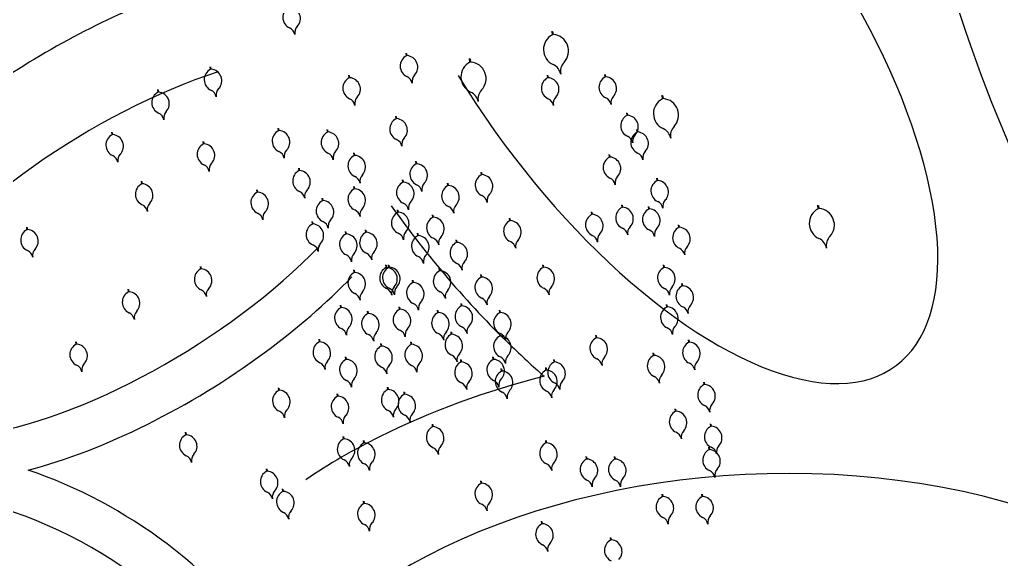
# Model space of a CAD drawing. Extents: x 3907.4 to 3911.57, y -3054.42 to -3053.7.
# Drawn here: x 3907.72036 to 3907.72949, y -3054.05019 to -3054.04517 of the extents above; entities that cross this region are included whole.
import ezdxf

# ---------------------------------------------------------------- set-up
doc = ezdxf.new("R2010")
doc.units = 0
doc.header["$LTSCALE"] = 2
doc.header["$MEASUREMENT"] = 0
doc.layers.add('AĞAÇ', color=9, linetype='CONTINUOUS')

msp = doc.modelspace()

# ---------------------------------------------------------------- linework, layer by layer
at = {"layer": 'AĞAÇ'}
for p, q in [((3907.725316768015, -3054.045308271136), (3907.725312447621, -3054.045274229288)), ((3907.725325030936, -3054.045306639341), (3907.725321320685, -3054.045277405018)), ((3907.723959634362, -3054.045503921352), (3907.723956610087, -3054.045480092059)), ((3907.723965418407, -3054.045502779095), (3907.723962821231, -3054.045482315069)), ((3907.724549868104, -3054.045563718391), (3907.72454554771, -3054.045529676544)), ((3907.724558131025, -3054.045562086596), (3907.724554420775, -3054.045532852273)), ((3907.722137827489, -3054.045629754976), (3907.722134803214, -3054.045605925683)), ((3907.722143611534, -3054.04562861272), (3907.722141014359, -3054.045608148694)), ((3907.723426354706, -3054.045708879749), (3907.72342333043, -3054.045685050457)), ((3907.723432138751, -3054.045707737493), (3907.723429541576, -3054.045687273467)), ((3907.725272323001, -3054.045708879749), (3907.725269298726, -3054.045685050457)), ((3907.725278107047, -3054.045707737493), (3907.725275509871, -3054.045687273467)), ((3907.7258078904, -3054.04570097602), (3907.725804866125, -3054.045677146727)), ((3907.725813674445, -3054.045699833764), (3907.72581107727, -3054.045679369738)), ((3907.72165041063, -3054.045842844748), (3907.721647386355, -3054.045819015455)), ((3907.721656194676, -3054.045841702492), (3907.7216535975, -3054.045821238466)), ((3907.726339301018, -3054.045904314793), (3907.726334980624, -3054.045870272946)), ((3907.72634756394, -3054.045902682999), (3907.726343853689, -3054.045873448676)), ((3907.723863080907, -3054.046089654982), (3907.723860056632, -3054.046065825688)), ((3907.723868864952, -3054.046088512725), (3907.723866267776, -3054.046068048699)), ((3907.726010150494, -3054.046058560597), (3907.726007126218, -3054.046034731304)), ((3907.726015934539, -3054.04605741834), (3907.726013337363, -3054.046036954314)), ((3907.722770010276, -3054.046200779878), (3907.722766986, -3054.046176950585)), ((3907.722775794321, -3054.046199637622), (3907.722773197145, -3054.046179173596)), ((3907.723225183519, -3054.046214032129), (3907.723222159243, -3054.046190202836)), ((3907.723230967564, -3054.046212889873), (3907.723228370388, -3054.046192425847)), ((3907.726103501374, -3054.046214032129), (3907.726100477098, -3054.046190202836)), ((3907.726109285419, -3054.046212889873), (3907.726106688244, -3054.046192425847)), ((3907.721223920768, -3054.046238582895), (3907.721220896493, -3054.046214753602)), ((3907.721229704814, -3054.046237440638), (3907.721227107638, -3054.046216976612)), ((3907.722072644402, -3054.046323754943), (3907.722069620126, -3054.04629992565)), ((3907.722078428447, -3054.046322612687), (3907.722075831271, -3054.046302148661)), ((3907.723474119053, -3054.046431692432), (3907.723471094777, -3054.046407863138)), ((3907.723479903098, -3054.046430550176), (3907.723477305922, -3054.04641008615)), ((3907.725846624322, -3054.046446729877), (3907.725843600047, -3054.046422900584)), ((3907.725852408368, -3054.046445587621), (3907.725849811192, -3054.046425123595)), ((3907.722960689431, -3054.046571616837), (3907.722957665156, -3054.046547787544)), ((3907.722966473476, -3054.046570474581), (3907.722963876301, -3054.046550010555)), ((3907.724049782668, -3054.046509428198), (3907.724046758392, -3054.046485598905)), ((3907.724055566713, -3054.046508285942), (3907.724052969537, -3054.046487821916)), ((3907.723925314901, -3054.046680446857), (3907.723922290626, -3054.046656617565)), ((3907.723931098946, -3054.046679304601), (3907.723928501771, -3054.046658840575)), ((3907.724657000236, -3054.046610696674), (3907.724653975961, -3054.04658686738)), ((3907.724662784281, -3054.046609554418), (3907.724660187106, -3054.046589090392)), ((3907.726290203135, -3054.04666489973), (3907.726287178859, -3054.046641070438)), ((3907.72629598718, -3054.046663757474), (3907.726293390005, -3054.046643293448)), ((3907.721498092917, -3054.046695203834), (3907.721495068642, -3054.046671374541)), ((3907.721503876962, -3054.046694061578), (3907.721501279787, -3054.046673597552)), ((3907.722571727356, -3054.046773729882), (3907.72256870308, -3054.046749900589)), ((3907.722577511401, -3054.046772587626), (3907.722574914225, -3054.0467521236)), ((3907.723474119053, -3054.046742635497), (3907.723471094777, -3054.046718806203)), ((3907.723479903098, -3054.04674149324), (3907.723477305922, -3054.046721029214)), ((3907.724345393642, -3054.046711541243), (3907.724342369366, -3054.046687711949)), ((3907.724351177687, -3054.046710398986), (3907.724348580512, -3054.04668993496)), ((3907.723178508078, -3054.046851465648), (3907.723175483803, -3054.046827636355)), ((3907.723184292124, -3054.046850323391), (3907.723181694948, -3054.046829859366)), ((3907.725963475054, -3054.046913654287), (3907.725960450778, -3054.046889824994)), ((3907.725969259099, -3054.046912512031), (3907.725966661923, -3054.046892048005)), ((3907.726212410808, -3054.046929201414), (3907.726209386533, -3054.046905372121)), ((3907.726218194854, -3054.046928059158), (3907.726215597678, -3054.046907595132)), ((3907.727787889914, -3054.046926104187), (3907.72778356952, -3054.04689206234)), ((3907.727796152835, -3054.046924472392), (3907.727792442585, -3054.04689523807)), ((3907.723878639461, -3054.046960295668), (3907.723875615185, -3054.046936466375)), ((3907.723884423506, -3054.046959153412), (3907.72388182633, -3054.046938689386)), ((3907.724205367321, -3054.04700693718), (3907.724202343045, -3054.046983107887)), ((3907.724211151366, -3054.047005794924), (3907.724208554191, -3054.046985330898)), ((3907.724921057257, -3054.047038031435), (3907.724918032981, -3054.047014202141)), ((3907.724926841302, -3054.047036889178), (3907.724924244127, -3054.047016425152)), ((3907.725682538326, -3054.046979621737), (3907.72567951405, -3054.046955792444)), ((3907.72568832237, -3054.046978479481), (3907.725685725195, -3054.046958015455)), ((3907.720431868262, -3054.047121383377), (3907.720428843987, -3054.047097554084)), ((3907.720437652307, -3054.047120241121), (3907.720435055132, -3054.047099777095)), ((3907.723085157198, -3054.04706912582), (3907.723082132923, -3054.047045296526)), ((3907.723090941243, -3054.047067983563), (3907.723088344068, -3054.047047519538)), ((3907.726492463229, -3054.047100220074), (3907.726489438953, -3054.047076390781)), ((3907.726498247273, -3054.047099077818), (3907.726495650098, -3054.047078613792)), ((3907.723396326726, -3054.047162408713), (3907.72339330245, -3054.04713857942)), ((3907.723402110771, -3054.047161266457), (3907.723399513596, -3054.047140802431)), ((3907.723583028266, -3054.047146861586), (3907.72358000399, -3054.047123032293)), ((3907.72358881231, -3054.04714571933), (3907.723586215135, -3054.047125255304)), ((3907.724065341, -3054.04717795584), (3907.724062316725, -3054.047154126547)), ((3907.724071125046, -3054.047176813584), (3907.72406852787, -3054.047156349558)), ((3907.724423185969, -3054.047240144479), (3907.724420161693, -3054.047216315186)), ((3907.724428970013, -3054.047239002223), (3907.724426372838, -3054.047218538197)), ((3907.722046436994, -3054.047486680128), (3907.722043412718, -3054.047462850835)), ((3907.722052221039, -3054.047485537872), (3907.722049623864, -3054.047465073846)), ((3907.723769730027, -3054.047473351909), (3907.723766705751, -3054.047449522616)), ((3907.723775514072, -3054.047472209652), (3907.723772916896, -3054.047451745626)), ((3907.723795548365, -3054.047471521866), (3907.723792524089, -3054.047447692573)), ((3907.72380133241, -3054.047470379609), (3907.723798735235, -3054.047449915583)), ((3907.724267601315, -3054.047504446163), (3907.72426457704, -3054.04748061687)), ((3907.725231301557, -3054.047471521866), (3907.725228277282, -3054.047447692573)), ((3907.725237085602, -3054.047470379609), (3907.725234488427, -3054.047449915583)), ((3907.726352436908, -3054.047473351909), (3907.726349412632, -3054.047449522616)), ((3907.726358220953, -3054.047472209652), (3907.726355623778, -3054.047451745626)), ((3907.723474119053, -3054.04751999329), (3907.723471094777, -3054.047496163997)), ((3907.723479903098, -3054.047518851034), (3907.723477305922, -3054.047498387008)), ((3907.72427338536, -3054.047503303907), (3907.724270788185, -3054.047482839881)), ((3907.724654522714, -3054.047562972232), (3907.724651498439, -3054.047539142939)), ((3907.724660306759, -3054.047561829976), (3907.724657709584, -3054.04754136595)), ((3907.724018665781, -3054.047613276314), (3907.724015641506, -3054.047589447021)), ((3907.724024449827, -3054.047612134058), (3907.724021852651, -3054.047591670032)), ((3907.726523580336, -3054.047644370568), (3907.726520556061, -3054.047620541275)), ((3907.726529364381, -3054.047643228312), (3907.726526767206, -3054.047622764286)), ((3907.721376238703, -3054.0476997699), (3907.721373214427, -3054.047675940607)), ((3907.721382022748, -3054.047698627644), (3907.721379425572, -3054.047678163618)), ((3907.723349651286, -3054.047846483613), (3907.72334662701, -3054.04782265432)), ((3907.723355435331, -3054.047845341357), (3907.723352838155, -3054.047824877331)), ((3907.723894197793, -3054.04786203074), (3907.723891173518, -3054.047838201447)), ((3907.723899981838, -3054.047860888484), (3907.723897384663, -3054.047840424458)), ((3907.724469861409, -3054.047830936486), (3907.724466837133, -3054.047807107193)), ((3907.724475645454, -3054.04782979423), (3907.724473048278, -3054.047809330204)), ((3907.7263799042, -3054.04784044693), (3907.726376879924, -3054.047816617636)), ((3907.726385688245, -3054.047839304673), (3907.726383091069, -3054.047818840647)), ((3907.723600982059, -3054.047901363979), (3907.723597957784, -3054.047877534686)), ((3907.723606766105, -3054.047900221723), (3907.723604168929, -3054.047879757697)), ((3907.724252042761, -3054.047893125125), (3907.724249018486, -3054.047869295832)), ((3907.724257826806, -3054.047891982869), (3907.724255229631, -3054.047871518843)), ((3907.724827706377, -3054.047893125125), (3907.724824682101, -3054.047869295832)), ((3907.724833490422, -3054.047891982869), (3907.724830893246, -3054.047871518843)), ((3907.724376510528, -3054.048095238169), (3907.724373486253, -3054.048071408876)), ((3907.724382294573, -3054.048094095913), (3907.724379697398, -3054.048073631887)), ((3907.724827706377, -3054.048110785297), (3907.724824682101, -3054.048086956004)), ((3907.724833490422, -3054.04810964304), (3907.724830893246, -3054.048089179014)), ((3907.725723559769, -3054.04812738866), (3907.725720535494, -3054.048103559367)), ((3907.725729343815, -3054.048126246404), (3907.725726746639, -3054.048105782378)), ((3907.720888821623, -3054.048186832235), (3907.720885797347, -3054.048163002942)), ((3907.720894605668, -3054.048185689979), (3907.720892008492, -3054.048165225953)), ((3907.723149464604, -3054.048164557517), (3907.723146440329, -3054.048140728224)), ((3907.72315524865, -3054.048163415261), (3907.723152651474, -3054.048142951235)), ((3907.723723054587, -3054.048204068321), (3907.723720030311, -3054.048180239028)), ((3907.723728838631, -3054.048202926065), (3907.723726241456, -3054.048182462039)), ((3907.724003107228, -3054.048188521063), (3907.724000082952, -3054.04816469177)), ((3907.724008891273, -3054.048187378807), (3907.724006294097, -3054.048166914781)), ((3907.726585011641, -3054.048168380392), (3907.726581987365, -3054.048144551099)), ((3907.726590795686, -3054.048167238136), (3907.72658819851, -3054.04814677411)), ((3907.726256839647, -3054.048291355457), (3907.726253815371, -3054.048267526164)), ((3907.726262623692, -3054.048290213201), (3907.726260026516, -3054.048269749175)), ((3907.723396326726, -3054.048328445469), (3907.72339330245, -3054.048304616175)), ((3907.723402110771, -3054.048327303212), (3907.723399513596, -3054.048306839186)), ((3907.724466390534, -3054.048352552845), (3907.724463366258, -3054.048328723552)), ((3907.724472174579, -3054.048351410589), (3907.724469577403, -3054.048330946563)), ((3907.724765472604, -3054.048328445469), (3907.724762448328, -3054.048304616175)), ((3907.724771256649, -3054.048327303212), (3907.724768659473, -3054.048306839186)), ((3907.725331799008, -3054.048352552845), (3907.725328774732, -3054.048328723552)), ((3907.725337583053, -3054.048351410589), (3907.725334985877, -3054.048330946563)), ((3907.72484326493, -3054.04843727562), (3907.724840240655, -3054.048413446326)), ((3907.724849048976, -3054.048436133363), (3907.7248464518, -3054.048415669337)), ((3907.725256545914, -3054.048427751055), (3907.725253521638, -3054.048403921761)), ((3907.725262329959, -3054.048426608798), (3907.725259732784, -3054.048406144772)), ((3907.726725840429, -3054.048561652898), (3907.726722816154, -3054.048537823605)), ((3907.726731624475, -3054.048560510641), (3907.726729027299, -3054.048540046615)), ((3907.722773200243, -3054.048615746382), (3907.722770175967, -3054.048591917089)), ((3907.722778984288, -3054.048614604126), (3907.722776387112, -3054.0485941401)), ((3907.723318534178, -3054.048670482918), (3907.723315509902, -3054.048646653625)), ((3907.723324318223, -3054.048669340662), (3907.723321721048, -3054.048648876636)), ((3907.723785288581, -3054.048608294279), (3907.723782264305, -3054.048584464986)), ((3907.723791072625, -3054.048607152023), (3907.72378847545, -3054.048586687997)), ((3907.723939620206, -3054.048653345552), (3907.72393659593, -3054.04862951626)), ((3907.723945404251, -3054.048652203296), (3907.723942807076, -3054.04863173927)), ((3907.726461346342, -3054.048810407324), (3907.726458322067, -3054.048786578031)), ((3907.726467130387, -3054.048809265068), (3907.726464533212, -3054.048788801042)), ((3907.724203005259, -3054.048954138129), (3907.724199980983, -3054.048930308836)), ((3907.724208789304, -3054.048952995873), (3907.724206192129, -3054.048932531847)), ((3907.726788074424, -3054.048950331729), (3907.726785050148, -3054.048926502436)), ((3907.726793858469, -3054.048949189473), (3907.726791261293, -3054.048928725447)), ((3907.721907791769, -3054.049029336339), (3907.721904767493, -3054.049005507046)), ((3907.721913575814, -3054.049028194083), (3907.721910978638, -3054.049007730057)), ((3907.723375223442, -3054.049066935379), (3907.723372199167, -3054.049043106085)), ((3907.723381007488, -3054.049065793122), (3907.723378410312, -3054.049045329096)), ((3907.723563355623, -3054.049104534418), (3907.723560331348, -3054.049080705125)), ((3907.723569139669, -3054.049103392162), (3907.723566542493, -3054.049082928136)), ((3907.725256545914, -3054.049104534418), (3907.725253521638, -3054.049080705125)), ((3907.725262329959, -3054.049103392162), (3907.725259732784, -3054.049082928136)), ((3907.72677251587, -3054.049167992031), (3907.726769491594, -3054.049144162739)), ((3907.726778299915, -3054.049166849775), (3907.726775702739, -3054.049146385749)), ((3907.725632810497, -3054.049254930837), (3907.725629786221, -3054.049231101544)), ((3907.725638594542, -3054.049253788581), (3907.725635997367, -3054.049233324555)), ((3907.725896195771, -3054.049254930837), (3907.725893171495, -3054.049231101544)), ((3907.725901979816, -3054.049253788581), (3907.725899382641, -3054.049233324555)), ((3907.722660320934, -3054.049367727956), (3907.722657296659, -3054.049343898662)), ((3907.722666104979, -3054.049366585699), (3907.722663507804, -3054.049346121673)), ((3907.724654522714, -3054.049480525205), (3907.724651498439, -3054.049456695911)), ((3907.724660306759, -3054.049479382948), (3907.724657709584, -3054.049458918922)), ((3907.722810826679, -3054.049555723414), (3907.722807802403, -3054.049531894121)), ((3907.722816610724, -3054.049554581158), (3907.722814013548, -3054.049534117132)), ((3907.726338882534, -3054.049603089177), (3907.726335858259, -3054.049579259884)), ((3907.726708076194, -3054.049603089177), (3907.726705051918, -3054.049579259884)), ((3907.723563355623, -3054.049668520663), (3907.723560331348, -3054.04964469137)), ((3907.723569139669, -3054.049667378407), (3907.723566542493, -3054.049646914381)), ((3907.72634466658, -3054.049601946921), (3907.726342069404, -3054.049581482895)), ((3907.726713860239, -3054.049601946921), (3907.726711263063, -3054.049581482895)), ((3907.725218919478, -3054.049856515991), (3907.725215895202, -3054.049832686698)), ((3907.725224703523, -3054.049855373735), (3907.725222106348, -3054.049834909709)), ((3907.725858569335, -3054.05000691241), (3907.725855545059, -3054.049983083117)), ((3907.72586435338, -3054.050005770154), (3907.725861756205, -3054.049985306128))]:
    msp.add_line(p, q, dxfattribs=at)
for centre, radius, start, end in [((3907.722918017808, -3054.045147389198), 0.0001078301389786131, 117.0661848723325, 245.5617558112027), ((3907.72286585719, -3054.045157690084), 0.0001078301389786131, 316.7807498823022, 85.276320846058), ((3907.722837555479, -3054.045324453165), 8.665851140014274e-05, 11.1712527772592, 65.56175581120272), ((3907.723007588575, -3054.045290874353), 8.665851140014274e-05, 136.7807498823022, 191.1712527772592), ((3907.725386860599, -3054.045445443628), 0.000154043055683673, 117.0661848723325, 245.5617558112027), ((3907.72531234543, -3054.04546015918), 0.000154043055683673, 316.7807498823022, 85.276320846058), ((3907.724008699171, -3054.045599942096), 0.0001078301389786131, 117.0661848723325, 245.5617558112027), ((3907.723956538553, -3054.045610242983), 0.0001078301389786131, 316.7807498823022, 85.276320846058), ((3907.724619960688, -3054.045700890883), 0.000154043055683673, 117.0661848723325, 245.5617558112027), ((3907.72454544552, -3054.045715606435), 0.000154043055683673, 316.7807498823022, 85.276320846058), ((3907.725514818838, -3054.045650422422), 0.0001237978734287271, 136.7807498823022, 191.1712527772592), ((3907.722186892298, -3054.045725775721), 0.0001078301389786131, 117.0661848723325, 245.5617558112027), ((3907.72213473168, -3054.045736076607), 0.0001078301389786131, 316.7807498823022, 85.276320846058), ((3907.725271914415, -3054.045698392154), 0.0001237978734287271, 11.1712527772592, 65.56175581120272), ((3907.723475419515, -3054.045804900494), 0.0001078301389786131, 117.0661848723325, 245.5617558112027), ((3907.723423258897, -3054.045815201381), 0.0001078301389786131, 316.7807498823022, 85.276320846058), ((3907.723928236842, -3054.045777006064), 8.665851140014274e-05, 11.1712527772592, 65.56175581120272), ((3907.724098269938, -3054.045743427252), 8.665851140014274e-05, 136.7807498823022, 191.1712527772592), ((3907.72532138781, -3054.045804900494), 0.0001078301389786131, 117.0661848723325, 245.5617558112027), ((3907.725269227192, -3054.045815201381), 0.0001078301389786131, 316.7807498823022, 85.276320846058), ((3907.725856955209, -3054.045796996764), 0.0001078301389786131, 117.0661848723325, 245.5617558112027), ((3907.725804794591, -3054.045807297651), 0.0001078301389786131, 316.7807498823022, 85.276320846058), ((3907.72210642997, -3054.045902839689), 8.665851140014274e-05, 11.1712527772592, 65.56175581120272), ((3907.722276463066, -3054.045869260876), 8.665851140014274e-05, 136.7807498823022, 191.1712527772592), ((3907.724747918927, -3054.045905869677), 0.0001237978734287271, 136.7807498823022, 191.1712527772592), ((3907.721699475439, -3054.045938865492), 0.0001078301389786131, 117.0661848723325, 245.5617558112027), ((3907.721647314821, -3054.045949166379), 0.0001078301389786131, 316.7807498823022, 85.276320846058), ((3907.723394957186, -3054.045981964462), 8.665851140014274e-05, 11.1712527772592, 65.56175581120272), ((3907.723564990282, -3054.045948385649), 8.665851140014274e-05, 136.7807498823022, 191.1712527772592), ((3907.724505014504, -3054.045953839409), 0.0001237978734287271, 11.1712527772592, 65.56175581120272), ((3907.725240925482, -3054.045981964462), 8.665851140014274e-05, 11.1712527772592, 65.56175581120272), ((3907.725410958577, -3054.045948385649), 8.665851140014274e-05, 136.7807498823022, 191.1712527772592), ((3907.72577649288, -3054.045974060732), 8.665851140014274e-05, 11.1712527772592, 65.56175581120272), ((3907.725946525977, -3054.04594048192), 8.665851140014274e-05, 136.7807498823022, 191.1712527772592), ((3907.726409393603, -3054.046041487285), 0.000154043055683673, 117.0661848723325, 245.5617558112027), ((3907.726334878434, -3054.046056202837), 0.000154043055683673, 316.7807498823022, 85.276320846058), ((3907.721619013111, -3054.04611592946), 8.665851140014274e-05, 11.1712527772592, 65.56175581120272), ((3907.721789046207, -3054.046082350648), 8.665851140014274e-05, 136.7807498823022, 191.1712527772592), ((3907.723912145716, -3054.046185675726), 0.0001078301389786131, 117.0661848723325, 245.5617558112027), ((3907.723859985098, -3054.046195976613), 0.0001078301389786131, 316.7807498823022, 85.276320846058), ((3907.726059215303, -3054.046154581341), 0.0001078301389786131, 117.0661848723325, 245.5617558112027), ((3907.726007054684, -3054.046164882228), 0.0001078301389786131, 316.7807498823022, 85.276320846058), ((3907.722819075085, -3054.046296800623), 0.0001078301389786131, 117.0661848723325, 245.5617558112027), ((3907.722766914467, -3054.046307101509), 0.0001078301389786131, 316.7807498823022, 85.276320846058), ((3907.726294447419, -3054.046294435811), 0.0001237978734287271, 11.1712527772592, 65.56175581120272), ((3907.726537351842, -3054.046246466079), 0.0001237978734287271, 136.7807498823022, 191.1712527772592), ((3907.721272985577, -3054.046334603639), 0.0001078301389786131, 117.0661848723325, 245.5617558112027), ((3907.721220824959, -3054.046344904526), 0.0001078301389786131, 316.7807498823022, 85.276320846058), ((3907.723274248328, -3054.046310052874), 0.0001078301389786131, 117.0661848723325, 245.5617558112027), ((3907.72322208771, -3054.04632035376), 0.0001078301389786131, 316.7807498823022, 85.276320846058), ((3907.723831683387, -3054.046362739694), 8.665851140014274e-05, 11.1712527772592, 65.56175581120272), ((3907.724001716483, -3054.046329160882), 8.665851140014274e-05, 136.7807498823022, 191.1712527772592), ((3907.725978752974, -3054.046331645309), 8.665851140014274e-05, 11.1712527772592, 65.56175581120272), ((3907.726152566183, -3054.046310052874), 0.0001078301389786131, 117.0661848723325, 245.5617558112027), ((3907.72614878607, -3054.046298066497), 8.665851140014274e-05, 136.7807498823022, 191.1712527772592), ((3907.726100405565, -3054.04632035376), 0.0001078301389786131, 316.7807498823022, 85.276320846058), ((3907.722121709211, -3054.046419775687), 0.0001078301389786131, 117.0661848723325, 245.5617558112027), ((3907.722069548593, -3054.046430076574), 0.0001078301389786131, 316.7807498823022, 85.276320846058), ((3907.722908645852, -3054.046440285778), 8.665851140014274e-05, 136.7807498823022, 191.1712527772592), ((3907.721192523249, -3054.046511667607), 8.665851140014274e-05, 11.1712527772592, 65.56175581120272), ((3907.721362556345, -3054.046478088795), 8.665851140014274e-05, 136.7807498823022, 191.1712527772592), ((3907.722738612756, -3054.046473864591), 8.665851140014274e-05, 11.1712527772592, 65.56175581120272), ((3907.723193785999, -3054.046487116842), 8.665851140014274e-05, 11.1712527772592, 65.56175581120272), ((3907.723363819095, -3054.046453538029), 8.665851140014274e-05, 136.7807498823022, 191.1712527772592), ((3907.723523183862, -3054.046527713176), 0.0001078301389786131, 117.0661848723325, 245.5617558112027), ((3907.723471023243, -3054.046538014063), 0.0001078301389786131, 316.7807498823022, 85.276320846058), ((3907.725895689131, -3054.046542750621), 0.0001078301389786131, 117.0661848723325, 245.5617558112027), ((3907.725843528513, -3054.046553051508), 0.0001078301389786131, 316.7807498823022, 85.276320846058), ((3907.726072103855, -3054.046487116842), 8.665851140014274e-05, 11.1712527772592, 65.56175581120272), ((3907.726242136951, -3054.046453538029), 8.665851140014274e-05, 136.7807498823022, 191.1712527772592), ((3907.722041246882, -3054.046596839655), 8.665851140014274e-05, 11.1712527772592, 65.56175581120272), ((3907.722211279978, -3054.046563260843), 8.665851140014274e-05, 136.7807498823022, 191.1712527772592), ((3907.724098847477, -3054.046605448943), 0.0001078301389786131, 117.0661848723325, 245.5617558112027), ((3907.724046686859, -3054.046615749829), 0.0001078301389786131, 316.7807498823022, 85.276320846058), ((3907.723009754241, -3054.046667637582), 0.0001078301389786131, 117.0661848723325, 245.5617558112027), ((3907.722957593622, -3054.046677938468), 0.0001078301389786131, 316.7807498823022, 85.276320846058), ((3907.723442721533, -3054.046704777144), 8.665851140014274e-05, 11.1712527772592, 65.56175581120272), ((3907.723612754629, -3054.046671198332), 8.665851140014274e-05, 136.7807498823022, 191.1712527772592), ((3907.724706065045, -3054.046706717418), 0.0001078301389786131, 117.0661848723325, 245.5617558112027), ((3907.724653904427, -3054.046717018305), 0.0001078301389786131, 316.7807498823022, 85.276320846058), ((3907.725815226803, -3054.046719814589), 8.665851140014274e-05, 11.1712527772592, 65.56175581120272), ((3907.725985259899, -3054.046686235777), 8.665851140014274e-05, 136.7807498823022, 191.1712527772592), ((3907.721547157726, -3054.046791224579), 0.0001078301389786131, 117.0661848723325, 245.5617558112027), ((3907.721494997108, -3054.046801525465), 0.0001078301389786131, 316.7807498823022, 85.276320846058), ((3907.723099325008, -3054.046811122737), 8.665851140014274e-05, 136.7807498823022, 191.1712527772592), ((3907.723523183862, -3054.046838656241), 0.0001078301389786131, 117.0661848723325, 245.5617558112027), ((3907.723471023243, -3054.046848957128), 0.0001078301389786131, 316.7807498823022, 85.276320846058), ((3907.72397437971, -3054.046776467602), 0.0001078301389786131, 117.0661848723325, 245.5617558112027), ((3907.723922219092, -3054.046786768488), 0.0001078301389786131, 316.7807498823022, 85.276320846058), ((3907.724018385148, -3054.04678251291), 8.665851140014274e-05, 11.1712527772592, 65.56175581120272), ((3907.724188418244, -3054.046748934098), 8.665851140014274e-05, 136.7807498823022, 191.1712527772592), ((3907.724394458451, -3054.046807561987), 0.0001078301389786131, 117.0661848723325, 245.5617558112027), ((3907.724342297833, -3054.046817862873), 0.0001078301389786131, 316.7807498823022, 85.276320846058), ((3907.726339267944, -3054.046760920475), 0.0001078301389786131, 117.0661848723325, 245.5617558112027), ((3907.726287107326, -3054.046771221361), 0.0001078301389786131, 316.7807498823022, 85.276320846058), ((3907.722620792165, -3054.046869750626), 0.0001078301389786131, 117.0661848723325, 245.5617558112027), ((3907.722568631546, -3054.046880051513), 0.0001078301389786131, 316.7807498823022, 85.276320846058), ((3907.722929291911, -3054.04684470155), 8.665851140014274e-05, 11.1712527772592, 65.56175581120272), ((3907.724625602717, -3054.046883781386), 8.665851140014274e-05, 11.1712527772592, 65.56175581120272), ((3907.724795635812, -3054.046850202574), 8.665851140014274e-05, 136.7807498823022, 191.1712527772592), ((3907.721466695398, -3054.046968288546), 8.665851140014274e-05, 11.1712527772592, 65.56175581120272), ((3907.721636728494, -3054.046934709734), 8.665851140014274e-05, 136.7807498823022, 191.1712527772592), ((3907.723227572888, -3054.046947486393), 0.0001078301389786131, 117.0661848723325, 245.5617558112027), ((3907.723175412269, -3054.046957787279), 0.0001078301389786131, 316.7807498823022, 85.276320846058), ((3907.723612754629, -3054.046982141397), 8.665851140014274e-05, 136.7807498823022, 191.1712527772592), ((3907.723893917381, -3054.04695353157), 8.665851140014274e-05, 11.1712527772592, 65.56175581120272), ((3907.724063950478, -3054.046919952757), 8.665851140014274e-05, 136.7807498823022, 191.1712527772592), ((3907.724313996122, -3054.046984625955), 8.665851140014274e-05, 11.1712527772592, 65.56175581120272), ((3907.724484029218, -3054.046951047143), 8.665851140014274e-05, 136.7807498823022, 191.1712527772592), ((3907.726012539862, -3054.047009675031), 0.0001078301389786131, 117.0661848723325, 245.5617558112027), ((3907.725960379244, -3054.047019975918), 0.0001078301389786131, 316.7807498823022, 85.276320846058), ((3907.726261475617, -3054.047025222159), 0.0001078301389786131, 117.0661848723325, 245.5617558112027), ((3907.726209314999, -3054.047035523045), 0.0001078301389786131, 316.7807498823022, 85.276320846058), ((3907.726258805616, -3054.046937984443), 8.665851140014274e-05, 11.1712527772592, 65.56175581120272), ((3907.726428838711, -3054.04690440563), 8.665851140014274e-05, 136.7807498823022, 191.1712527772592), ((3907.727857982498, -3054.047063276679), 0.000154043055683673, 117.0661848723325, 245.5617558112027), ((3907.72778346733, -3054.047077992231), 0.000154043055683673, 316.7807498823022, 85.276320846058), ((3907.722540329836, -3054.047046814594), 8.665851140014274e-05, 11.1712527772592, 65.56175581120272), ((3907.722710362932, -3054.047013235782), 8.665851140014274e-05, 136.7807498823022, 191.1712527772592), ((3907.723442721533, -3054.047015720209), 8.665851140014274e-05, 11.1712527772592, 65.56175581120272), ((3907.72392770427, -3054.047056316413), 0.0001078301389786131, 117.0661848723325, 245.5617558112027), ((3907.723875543652, -3054.0470666173), 0.0001078301389786131, 316.7807498823022, 85.276320846058), ((3907.72425443213, -3054.047102957925), 0.0001078301389786131, 117.0661848723325, 245.5617558112027), ((3907.724202271512, -3054.047113258811), 0.0001078301389786131, 316.7807498823022, 85.276320846058), ((3907.725731603135, -3054.047075642482), 0.0001078301389786131, 117.0661848723325, 245.5617558112027), ((3907.725679442517, -3054.047085943369), 0.0001078301389786131, 316.7807498823022, 85.276320846058), ((3907.723134222008, -3054.047165146564), 0.0001078301389786131, 117.0661848723325, 245.5617558112027), ((3907.723082061389, -3054.047175447451), 0.0001078301389786131, 316.7807498823022, 85.276320846058), ((3907.723147110559, -3054.04712455036), 8.665851140014274e-05, 11.1712527772592, 65.56175581120272), ((3907.723317143655, -3054.047090971548), 8.665851140014274e-05, 136.7807498823022, 191.1712527772592), ((3907.724970122066, -3054.047134052179), 0.0001078301389786131, 117.0661848723325, 245.5617558112027), ((3907.724917961448, -3054.047144353066), 0.0001078301389786131, 316.7807498823022, 85.276320846058), ((3907.725932077534, -3054.047186739), 8.665851140014274e-05, 11.1712527772592, 65.56175581120272), ((3907.72610211063, -3054.047153160187), 8.665851140014274e-05, 136.7807498823022, 191.1712527772592), ((3907.726351046385, -3054.047168707314), 8.665851140014274e-05, 136.7807498823022, 191.1712527772592), ((3907.726541528038, -3054.047196240818), 0.0001078301389786131, 117.0661848723325, 245.5617558112027), ((3907.72648936742, -3054.047206541705), 0.0001078301389786131, 316.7807498823022, 85.276320846058), ((3907.720480933071, -3054.047217404122), 0.0001078301389786131, 117.0661848723325, 245.5617558112027), ((3907.720428772453, -3054.047227705008), 0.0001078301389786131, 316.7807498823022, 85.276320846058), ((3907.723445391535, -3054.047258429458), 0.0001078301389786131, 117.0661848723325, 245.5617558112027), ((3907.723393230917, -3054.047268730344), 0.0001078301389786131, 316.7807498823022, 85.276320846058), ((3907.723632093075, -3054.04724288233), 0.0001078301389786131, 117.0661848723325, 245.5617558112027), ((3907.723579932457, -3054.047253183217), 0.0001078301389786131, 316.7807498823022, 85.276320846058), ((3907.723847241941, -3054.047233380381), 8.665851140014274e-05, 11.1712527772592, 65.56175581120272), ((3907.724017275037, -3054.047199801568), 8.665851140014274e-05, 136.7807498823022, 191.1712527772592), ((3907.72411440581, -3054.047273976585), 0.0001078301389786131, 117.0661848723325, 245.5617558112027), ((3907.724062245191, -3054.047284277471), 0.0001078301389786131, 316.7807498823022, 85.276320846058), ((3907.724173969802, -3054.047280021893), 8.665851140014274e-05, 11.1712527772592, 65.56175581120272), ((3907.724344002897, -3054.04724644308), 8.665851140014274e-05, 136.7807498823022, 191.1712527772592), ((3907.725651140806, -3054.04725270645), 8.665851140014274e-05, 11.1712527772592, 65.56175581120272), ((3907.725821173902, -3054.047219127637), 8.665851140014274e-05, 136.7807498823022, 191.1712527772592), ((3907.726181013289, -3054.047202286127), 8.665851140014274e-05, 11.1712527772592, 65.56175581120272), ((3907.727743036314, -3054.047316225205), 0.0001237978734287271, 11.1712527772592, 65.56175581120272), ((3907.727985940737, -3054.047268255473), 0.0001237978734287271, 136.7807498823022, 191.1712527772592), ((3907.723053759678, -3054.047342210532), 8.665851140014274e-05, 11.1712527772592, 65.56175581120272), ((3907.723223792775, -3054.04730863172), 8.665851140014274e-05, 136.7807498823022, 191.1712527772592), ((3907.724472250778, -3054.047336165224), 0.0001078301389786131, 117.0661848723325, 245.5617558112027), ((3907.72442009016, -3054.04734646611), 0.0001078301389786131, 316.7807498823022, 85.276320846058), ((3907.724889659738, -3054.047311116147), 8.665851140014274e-05, 11.1712527772592, 65.56175581120272), ((3907.725059692833, -3054.047277537335), 8.665851140014274e-05, 136.7807498823022, 191.1712527772592), ((3907.726461065709, -3054.047373304787), 8.665851140014274e-05, 11.1712527772592, 65.56175581120272), ((3907.726631098805, -3054.047339725974), 8.665851140014274e-05, 136.7807498823022, 191.1712527772592), ((3907.720400470742, -3054.04739446809), 8.665851140014274e-05, 11.1712527772592, 65.56175581120272), ((3907.720570503839, -3054.047360889277), 8.665851140014274e-05, 136.7807498823022, 191.1712527772592), ((3907.723364929206, -3054.047435493425), 8.665851140014274e-05, 11.1712527772592, 65.56175581120272), ((3907.723534962302, -3054.047401914613), 8.665851140014274e-05, 136.7807498823022, 191.1712527772592), ((3907.723551630746, -3054.047419946298), 8.665851140014274e-05, 11.1712527772592, 65.56175581120272), ((3907.723721663842, -3054.047386367486), 8.665851140014274e-05, 136.7807498823022, 191.1712527772592), ((3907.724033943481, -3054.047451040552), 8.665851140014274e-05, 11.1712527772592, 65.56175581120272), ((3907.724203976577, -3054.04741746174), 8.665851140014274e-05, 136.7807498823022, 191.1712527772592), ((3907.723818794836, -3054.047569372653), 0.0001078301389786131, 117.0661848723325, 245.5617558112027), ((3907.723844613174, -3054.047567542611), 0.0001078301389786131, 117.0661848723325, 245.5617558112027), ((3907.723766634218, -3054.04757967354), 0.0001078301389786131, 316.7807498823022, 85.276320846058), ((3907.723792452556, -3054.047577843497), 0.0001078301389786131, 316.7807498823022, 85.276320846058), ((3907.724391788449, -3054.047513229192), 8.665851140014274e-05, 11.1712527772592, 65.56175581120272), ((3907.724561821545, -3054.047479650379), 8.665851140014274e-05, 136.7807498823022, 191.1712527772592), ((3907.725280366366, -3054.047567542611), 0.0001078301389786131, 117.0661848723325, 245.5617558112027), ((3907.725228205748, -3054.047577843497), 0.0001078301389786131, 316.7807498823022, 85.276320846058), ((3907.726401501717, -3054.047569372653), 0.0001078301389786131, 117.0661848723325, 245.5617558112027), ((3907.726349341099, -3054.04757967354), 0.0001078301389786131, 316.7807498823022, 85.276320846058), ((3907.722095501803, -3054.047582700873), 0.0001078301389786131, 117.0661848723325, 245.5617558112027), ((3907.722043341185, -3054.04759300176), 0.0001078301389786131, 316.7807498823022, 85.276320846058), ((3907.723523183862, -3054.047616014035), 0.0001078301389786131, 117.0661848723325, 245.5617558112027), ((3907.723471023243, -3054.047626314921), 0.0001078301389786131, 316.7807498823022, 85.276320846058), ((3907.724316666124, -3054.047600466908), 0.0001078301389786131, 117.0661848723325, 245.5617558112027), ((3907.724264505506, -3054.047610767794), 0.0001078301389786131, 316.7807498823022, 85.276320846058), ((3907.724703587523, -3054.047658992976), 0.0001078301389786131, 117.0661848723325, 245.5617558112027), ((3907.724651426905, -3054.047669293863), 0.0001078301389786131, 316.7807498823022, 85.276320846058), ((3907.723908365603, -3054.047712857809), 8.665851140014274e-05, 136.7807498823022, 191.1712527772592), ((3907.723934183941, -3054.047711027766), 8.665851140014274e-05, 136.7807498823022, 191.1712527772592), ((3907.72406773059, -3054.047709297059), 0.0001078301389786131, 117.0661848723325, 245.5617558112027), ((3907.724015569972, -3054.047719597945), 0.0001078301389786131, 316.7807498823022, 85.276320846058), ((3907.725369937134, -3054.047711027766), 8.665851140014274e-05, 136.7807498823022, 191.1712527772592), ((3907.726491072484, -3054.047712857809), 8.665851140014274e-05, 136.7807498823022, 191.1712527772592), ((3907.726572645145, -3054.047740391313), 0.0001078301389786131, 117.0661848723325, 245.5617558112027), ((3907.726520484527, -3054.047750692199), 0.0001078301389786131, 316.7807498823022, 85.276320846058), ((3907.721425303512, -3054.047795790645), 0.0001078301389786131, 117.0661848723325, 245.5617558112027), ((3907.721373142894, -3054.047806091531), 0.0001078301389786131, 316.7807498823022, 85.276320846058), ((3907.722015039475, -3054.047759764841), 8.665851140014274e-05, 11.1712527772592, 65.56175581120272), ((3907.72218507257, -3054.047726186028), 8.665851140014274e-05, 136.7807498823022, 191.1712527772592), ((3907.723442721533, -3054.047793078003), 8.665851140014274e-05, 11.1712527772592, 65.56175581120272), ((3907.723612754629, -3054.04775949919), 8.665851140014274e-05, 136.7807498823022, 191.1712527772592), ((3907.723738332507, -3054.047746436621), 8.665851140014274e-05, 11.1712527772592, 65.56175581120272), ((3907.723764150845, -3054.047744606578), 8.665851140014274e-05, 11.1712527772592, 65.56175581120272), ((3907.724236203795, -3054.047777530875), 8.665851140014274e-05, 11.1712527772592, 65.56175581120272), ((3907.724406236891, -3054.047743952063), 8.665851140014274e-05, 136.7807498823022, 191.1712527772592), ((3907.724793158291, -3054.047802478132), 8.665851140014274e-05, 136.7807498823022, 191.1712527772592), ((3907.725199904038, -3054.047744606578), 8.665851140014274e-05, 11.1712527772592, 65.56175581120272), ((3907.726321039388, -3054.047746436621), 8.665851140014274e-05, 11.1712527772592, 65.56175581120272), ((3907.723398716095, -3054.047942504357), 0.0001078301389786131, 117.0661848723325, 245.5617558112027), ((3907.723346555477, -3054.047952805244), 0.0001078301389786131, 316.7807498823022, 85.276320846058), ((3907.723987268262, -3054.047886361026), 8.665851140014274e-05, 11.1712527772592, 65.56175581120272), ((3907.724157301358, -3054.047852782214), 8.665851140014274e-05, 136.7807498823022, 191.1712527772592), ((3907.724518926218, -3054.04792695723), 0.0001078301389786131, 117.0661848723325, 245.5617558112027), ((3907.7244667656, -3054.047937258117), 0.0001078301389786131, 316.7807498823022, 85.276320846058), ((3907.724623125195, -3054.047836056945), 8.665851140014274e-05, 11.1712527772592, 65.56175581120272), ((3907.726428969009, -3054.047936467674), 0.0001078301389786131, 117.0661848723325, 245.5617558112027), ((3907.72637680839, -3054.04794676856), 0.0001078301389786131, 316.7807498823022, 85.276320846058), ((3907.726492182816, -3054.047917455281), 8.665851140014274e-05, 11.1712527772592, 65.56175581120272), ((3907.726662215913, -3054.047883876468), 8.665851140014274e-05, 136.7807498823022, 191.1712527772592), ((3907.721344841183, -3054.047972854612), 8.665851140014274e-05, 11.1712527772592, 65.56175581120272), ((3907.721514874279, -3054.0479392758), 8.665851140014274e-05, 136.7807498823022, 191.1712527772592), ((3907.723650046868, -3054.047997384724), 0.0001078301389786131, 117.0661848723325, 245.5617558112027), ((3907.72359788625, -3054.04800768561), 0.0001078301389786131, 316.7807498823022, 85.276320846058), ((3907.723943262602, -3054.047958051485), 0.0001078301389786131, 117.0661848723325, 245.5617558112027), ((3907.723891101984, -3054.047968352371), 0.0001078301389786131, 316.7807498823022, 85.276320846058), ((3907.724301107571, -3054.047989145869), 0.0001078301389786131, 117.0661848723325, 245.5617558112027), ((3907.724248946952, -3054.047999446756), 0.0001078301389786131, 316.7807498823022, 85.276320846058), ((3907.724876771186, -3054.047989145869), 0.0001078301389786131, 117.0661848723325, 245.5617558112027), ((3907.724824610568, -3054.047999446756), 0.0001078301389786131, 316.7807498823022, 85.276320846058), ((3907.723488286862, -3054.048085989513), 8.665851140014274e-05, 136.7807498823022, 191.1712527772592), ((3907.724438463889, -3054.048104021198), 8.665851140014274e-05, 11.1712527772592, 65.56175581120272), ((3907.724608496985, -3054.048070442386), 8.665851140014274e-05, 136.7807498823022, 191.1712527772592), ((3907.726518539776, -3054.04807995283), 8.665851140014274e-05, 136.7807498823022, 191.1712527772592), ((3907.723318253766, -3054.048119568326), 8.665851140014274e-05, 11.1712527772592, 65.56175581120272), ((3907.72356958454, -3054.048174448691), 8.665851140014274e-05, 11.1712527772592, 65.56175581120272), ((3907.723739617636, -3054.048140869879), 8.665851140014274e-05, 136.7807498823022, 191.1712527772592), ((3907.723862800274, -3054.048135115453), 8.665851140014274e-05, 11.1712527772592, 65.56175581120272), ((3907.72403283337, -3054.04810153664), 8.665851140014274e-05, 136.7807498823022, 191.1712527772592), ((3907.724220645242, -3054.048166209838), 8.665851140014274e-05, 11.1712527772592, 65.56175581120272), ((3907.724390678338, -3054.048132631025), 8.665851140014274e-05, 136.7807498823022, 191.1712527772592), ((3907.724425575338, -3054.048191258914), 0.0001078301389786131, 117.0661848723325, 245.5617558112027), ((3907.724373414719, -3054.0482015598), 0.0001078301389786131, 316.7807498823022, 85.276320846058), ((3907.724876771186, -3054.048206806041), 0.0001078301389786131, 117.0661848723325, 245.5617558112027), ((3907.724796308857, -3054.048166209838), 8.665851140014274e-05, 11.1712527772592, 65.56175581120272), ((3907.724824610568, -3054.048217106927), 0.0001078301389786131, 316.7807498823022, 85.276320846058), ((3907.724966341953, -3054.048132631025), 8.665851140014274e-05, 136.7807498823022, 191.1712527772592), ((3907.72634850668, -3054.048113531642), 8.665851140014274e-05, 11.1712527772592, 65.56175581120272), ((3907.720937886432, -3054.04828285298), 0.0001078301389786131, 117.0661848723325, 245.5617558112027), ((3907.720885725813, -3054.048293153866), 0.0001078301389786131, 316.7807498823022, 85.276320846058), ((3907.723198529413, -3054.048260578261), 0.0001078301389786131, 117.0661848723325, 245.5617558112027), ((3907.723146368795, -3054.048270879148), 0.0001078301389786131, 316.7807498823022, 85.276320846058), ((3907.723772119396, -3054.048300089065), 0.0001078301389786131, 117.0661848723325, 245.5617558112027), ((3907.723719958777, -3054.048310389952), 0.0001078301389786131, 316.7807498823022, 85.276320846058), ((3907.724052172037, -3054.048284541807), 0.0001078301389786131, 117.0661848723325, 245.5617558112027), ((3907.724000011418, -3054.048294842694), 0.0001078301389786131, 316.7807498823022, 85.276320846058), ((3907.725772624578, -3054.048223409405), 0.0001078301389786131, 117.0661848723325, 245.5617558112027), ((3907.72572046396, -3054.048233710291), 0.0001078301389786131, 316.7807498823022, 85.276320846058), ((3907.726634076449, -3054.048264401137), 0.0001078301389786131, 117.0661848723325, 245.5617558112027), ((3907.726581915832, -3054.048274702023), 0.0001078301389786131, 316.7807498823022, 85.276320846058), ((3907.724345113008, -3054.048368322882), 8.665851140014274e-05, 11.1712527772592, 65.56175581120272), ((3907.724515146105, -3054.04833474407), 8.665851140014274e-05, 136.7807498823022, 191.1712527772592), ((3907.724966341953, -3054.048350291197), 8.665851140014274e-05, 136.7807498823022, 191.1712527772592), ((3907.726305904456, -3054.048387376201), 0.0001078301389786131, 117.0661848723325, 245.5617558112027), ((3907.726253743837, -3054.048397677088), 0.0001078301389786131, 316.7807498823022, 85.276320846058), ((3907.720857424103, -3054.048459916948), 8.665851140014274e-05, 11.1712527772592, 65.56175581120272), ((3907.721027457199, -3054.048426338135), 8.665851140014274e-05, 136.7807498823022, 191.1712527772592), ((3907.723118067085, -3054.048437642229), 8.665851140014274e-05, 11.1712527772592, 65.56175581120272), ((3907.723288100181, -3054.048404063417), 8.665851140014274e-05, 136.7807498823022, 191.1712527772592), ((3907.723445391535, -3054.048424466213), 0.0001078301389786131, 117.0661848723325, 245.5617558112027), ((3907.723393230917, -3054.048434767099), 0.0001078301389786131, 316.7807498823022, 85.276320846058), ((3907.723861690163, -3054.048443574221), 8.665851140014274e-05, 136.7807498823022, 191.1712527772592), ((3907.723971709708, -3054.048461605776), 8.665851140014274e-05, 11.1712527772592, 65.56175581120272), ((3907.724141742804, -3054.048428026963), 8.665851140014274e-05, 136.7807498823022, 191.1712527772592), ((3907.724515455343, -3054.048448573589), 0.0001078301389786131, 117.0661848723325, 245.5617558112027), ((3907.724463294725, -3054.048458874476), 0.0001078301389786131, 316.7807498823022, 85.276320846058), ((3907.724814537413, -3054.048424466213), 0.0001078301389786131, 117.0661848723325, 245.5617558112027), ((3907.724762376795, -3054.048434767099), 0.0001078301389786131, 316.7807498823022, 85.276320846058), ((3907.724796308857, -3054.048383870009), 8.665851140014274e-05, 11.1712527772592, 65.56175581120272), ((3907.725380863817, -3054.048448573589), 0.0001078301389786131, 117.0661848723325, 245.5617558112027), ((3907.725328703199, -3054.048458874476), 0.0001078301389786131, 316.7807498823022, 85.276320846058), ((3907.72569216225, -3054.048400473373), 8.665851140014274e-05, 11.1712527772592, 65.56175581120272), ((3907.725862195346, -3054.04836689456), 8.665851140014274e-05, 136.7807498823022, 191.1712527772592), ((3907.726553614121, -3054.048441465105), 8.665851140014274e-05, 11.1712527772592, 65.56175581120272), ((3907.726723647217, -3054.048407886292), 8.665851140014274e-05, 136.7807498823022, 191.1712527772592), ((3907.723691657067, -3054.048477153033), 8.665851140014274e-05, 11.1712527772592, 65.56175581120272), ((3907.72489232974, -3054.048533296364), 0.0001078301389786131, 117.0661848723325, 245.5617558112027), ((3907.724840169121, -3054.048543597251), 0.0001078301389786131, 316.7807498823022, 85.276320846058), ((3907.725305610723, -3054.048523771799), 0.0001078301389786131, 117.0661848723325, 245.5617558112027), ((3907.725253450105, -3054.048534072685), 0.0001078301389786131, 316.7807498823022, 85.276320846058), ((3907.726225442127, -3054.04856444017), 8.665851140014274e-05, 11.1712527772592, 65.56175581120272), ((3907.726395475223, -3054.048530861357), 8.665851140014274e-05, 136.7807498823022, 191.1712527772592), ((3907.723364929206, -3054.048601530181), 8.665851140014274e-05, 11.1712527772592, 65.56175581120272), ((3907.723534962302, -3054.048567951369), 8.665851140014274e-05, 136.7807498823022, 191.1712527772592), ((3907.724434993014, -3054.048625637557), 8.665851140014274e-05, 11.1712527772592, 65.56175581120272), ((3907.72460502611, -3054.048592058745), 8.665851140014274e-05, 136.7807498823022, 191.1712527772592), ((3907.724734075084, -3054.048601530181), 8.665851140014274e-05, 11.1712527772592, 65.56175581120272), ((3907.72490410818, -3054.048567951369), 8.665851140014274e-05, 136.7807498823022, 191.1712527772592), ((3907.725300401488, -3054.048625637557), 8.665851140014274e-05, 11.1712527772592, 65.56175581120272), ((3907.725470434584, -3054.048592058745), 8.665851140014274e-05, 136.7807498823022, 191.1712527772592), ((3907.726774905239, -3054.048657673643), 0.0001078301389786131, 117.0661848723325, 245.5617558112027), ((3907.72672274462, -3054.048667974529), 0.0001078301389786131, 316.7807498823022, 85.276320846058), ((3907.722822265052, -3054.048711767127), 0.0001078301389786131, 117.0661848723325, 245.5617558112027), ((3907.722770104433, -3054.048722068013), 0.0001078301389786131, 316.7807498823022, 85.276320846058), ((3907.72383435339, -3054.048704315024), 0.0001078301389786131, 117.0661848723325, 245.5617558112027), ((3907.723782192771, -3054.04871461591), 0.0001078301389786131, 316.7807498823022, 85.276320846058), ((3907.723988685015, -3054.048749366297), 0.0001078301389786131, 117.0661848723325, 245.5617558112027), ((3907.723936524397, -3054.048759667183), 0.0001078301389786131, 316.7807498823022, 85.276320846058), ((3907.724811867411, -3054.048710360332), 8.665851140014274e-05, 11.1712527772592, 65.56175581120272), ((3907.724981900507, -3054.04867678152), 8.665851140014274e-05, 136.7807498823022, 191.1712527772592), ((3907.725225148395, -3054.048700835767), 8.665851140014274e-05, 11.1712527772592, 65.56175581120272), ((3907.725395181491, -3054.048667256955), 8.665851140014274e-05, 136.7807498823022, 191.1712527772592), ((3907.723367598987, -3054.048766503663), 0.0001078301389786131, 117.0661848723325, 245.5617558112027), ((3907.723315438369, -3054.04877680455), 0.0001078301389786131, 316.7807498823022, 85.276320846058), ((3907.72669444291, -3054.04883473761), 8.665851140014274e-05, 11.1712527772592, 65.56175581120272), ((3907.726864476006, -3054.048801158798), 8.665851140014274e-05, 136.7807498823022, 191.1712527772592), ((3907.722741802723, -3054.048888831095), 8.665851140014274e-05, 11.1712527772592, 65.56175581120272), ((3907.722911835819, -3054.048855252282), 8.665851140014274e-05, 136.7807498823022, 191.1712527772592), ((3907.723457169755, -3054.048909988818), 8.665851140014274e-05, 136.7807498823022, 191.1712527772592), ((3907.723753891061, -3054.048881378992), 8.665851140014274e-05, 11.1712527772592, 65.56175581120272), ((3907.723923924157, -3054.048847800179), 8.665851140014274e-05, 136.7807498823022, 191.1712527772592), ((3907.723908222687, -3054.048926430265), 8.665851140014274e-05, 11.1712527772592, 65.56175581120272), ((3907.724078255782, -3054.048892851452), 8.665851140014274e-05, 136.7807498823022, 191.1712527772592), ((3907.726510411151, -3054.048906428068), 0.0001078301389786131, 117.0661848723325, 245.5617558112027), ((3907.726458250533, -3054.048916728955), 0.0001078301389786131, 316.7807498823022, 85.276320846058), ((3907.723287136659, -3054.048943567631), 8.665851140014274e-05, 11.1712527772592, 65.56175581120272), ((3907.721956856578, -3054.049125357084), 0.0001078301389786131, 117.0661848723325, 245.5617558112027), ((3907.721904695959, -3054.04913565797), 0.0001078301389786131, 316.7807498823022, 85.276320846058), ((3907.724252070068, -3054.049050158874), 0.0001078301389786131, 117.0661848723325, 245.5617558112027), ((3907.72419990945, -3054.04906045976), 0.0001078301389786131, 316.7807498823022, 85.276320846058), ((3907.726429948822, -3054.049083492036), 8.665851140014274e-05, 11.1712527772592, 65.56175581120272), ((3907.726599981918, -3054.049049913224), 8.665851140014274e-05, 136.7807498823022, 191.1712527772592), ((3907.726837139233, -3054.049046352474), 0.0001078301389786131, 117.0661848723325, 245.5617558112027), ((3907.726784978614, -3054.04905665336), 0.0001078301389786131, 316.7807498823022, 85.276320846058), ((3907.723424288252, -3054.049162956123), 0.0001078301389786131, 117.0661848723325, 245.5617558112027), ((3907.723372127633, -3054.049173257009), 0.0001078301389786131, 316.7807498823022, 85.276320846058), ((3907.723612420432, -3054.049200555162), 0.0001078301389786131, 117.0661848723325, 245.5617558112027), ((3907.723560259814, -3054.049210856049), 0.0001078301389786131, 316.7807498823022, 85.276320846058), ((3907.725305610723, -3054.049200555162), 0.0001078301389786131, 117.0661848723325, 245.5617558112027), ((3907.725253450105, -3054.049210856049), 0.0001078301389786131, 316.7807498823022, 85.276320846058), ((3907.722046427345, -3054.049268842239), 8.665851140014274e-05, 136.7807498823022, 191.1712527772592), ((3907.72417160774, -3054.049227222842), 8.665851140014274e-05, 11.1712527772592, 65.56175581120272), ((3907.724341640836, -3054.049193644029), 8.665851140014274e-05, 136.7807498823022, 191.1712527772592), ((3907.726821580679, -3054.049264012776), 0.0001078301389786131, 117.0661848723325, 245.5617558112027), ((3907.726769420061, -3054.049274313662), 0.0001078301389786131, 316.7807498823022, 85.276320846058), ((3907.726756676904, -3054.049223416442), 8.665851140014274e-05, 11.1712527772592, 65.56175581120272), ((3907.72692671, -3054.049189837629), 8.665851140014274e-05, 136.7807498823022, 191.1712527772592), ((3907.721876394249, -3054.049302421052), 8.665851140014274e-05, 11.1712527772592, 65.56175581120272), ((3907.723343825923, -3054.049340020091), 8.665851140014274e-05, 11.1712527772592, 65.56175581120272), ((3907.723513859019, -3054.049306441279), 8.665851140014274e-05, 136.7807498823022, 191.1712527772592), ((3907.723531958104, -3054.049377619131), 8.665851140014274e-05, 11.1712527772592, 65.56175581120272), ((3907.7237019912, -3054.049344040318), 8.665851140014274e-05, 136.7807498823022, 191.1712527772592), ((3907.725225148395, -3054.049377619131), 8.665851140014274e-05, 11.1712527772592, 65.56175581120272), ((3907.725395181491, -3054.049344040318), 8.665851140014274e-05, 136.7807498823022, 191.1712527772592), ((3907.725681875306, -3054.049350951582), 0.0001078301389786131, 117.0661848723325, 245.5617558112027), ((3907.725629714688, -3054.049361252468), 0.0001078301389786131, 316.7807498823022, 85.276320846058), ((3907.72594526058, -3054.049350951582), 0.0001078301389786131, 117.0661848723325, 245.5617558112027), ((3907.725893099962, -3054.049361252468), 0.0001078301389786131, 316.7807498823022, 85.276320846058), ((3907.722709385743, -3054.0494637487), 0.0001078301389786131, 117.0661848723325, 245.5617558112027), ((3907.722657225125, -3054.049474049586), 0.0001078301389786131, 316.7807498823022, 85.276320846058), ((3907.72674111835, -3054.049441076744), 8.665851140014274e-05, 11.1712527772592, 65.56175581120272), ((3907.726911151446, -3054.049407497931), 8.665851140014274e-05, 136.7807498823022, 191.1712527772592), ((3907.724703587523, -3054.049576545949), 0.0001078301389786131, 117.0661848723325, 245.5617558112027), ((3907.724651426905, -3054.049586846836), 0.0001078301389786131, 316.7807498823022, 85.276320846058), ((3907.725601412977, -3054.04952801555), 8.665851140014274e-05, 11.1712527772592, 65.56175581120272), ((3907.725771446073, -3054.049494436737), 8.665851140014274e-05, 136.7807498823022, 191.1712527772592), ((3907.725864798252, -3054.04952801555), 8.665851140014274e-05, 11.1712527772592, 65.56175581120272), ((3907.726034831348, -3054.049494436737), 8.665851140014274e-05, 136.7807498823022, 191.1712527772592), ((3907.722628923415, -3054.049640812668), 8.665851140014274e-05, 11.1712527772592, 65.56175581120272), ((3907.722798956511, -3054.049607233856), 8.665851140014274e-05, 136.7807498823022, 191.1712527772592), ((3907.722859891488, -3054.049651744159), 0.0001078301389786131, 117.0661848723325, 245.5617558112027), ((3907.72280773087, -3054.049662045045), 0.0001078301389786131, 316.7807498823022, 85.276320846058), ((3907.723612420432, -3054.049764541408), 0.0001078301389786131, 117.0661848723325, 245.5617558112027), ((3907.723560259814, -3054.049774842294), 0.0001078301389786131, 316.7807498823022, 85.276320846058), ((3907.724793158291, -3054.049720031105), 8.665851140014274e-05, 136.7807498823022, 191.1712527772592), ((3907.726387947343, -3054.049699109921), 0.0001078301389786131, 117.0661848723325, 245.5617558112027), ((3907.726335786725, -3054.049709410808), 0.0001078301389786131, 316.7807498823022, 85.276320846058), ((3907.726757141003, -3054.049699109921), 0.0001078301389786131, 117.0661848723325, 245.5617558112027), ((3907.726704980385, -3054.049709410808), 0.0001078301389786131, 316.7807498823022, 85.276320846058), ((3907.722779429159, -3054.049828808127), 8.665851140014274e-05, 11.1712527772592, 65.56175581120272), ((3907.722949462255, -3054.049795229314), 8.665851140014274e-05, 136.7807498823022, 191.1712527772592), ((3907.724623125195, -3054.049753609917), 8.665851140014274e-05, 11.1712527772592, 65.56175581120272), ((3907.7237019912, -3054.049908026563), 8.665851140014274e-05, 136.7807498823022, 191.1712527772592), ((3907.726307485015, -3054.049876173889), 8.665851140014274e-05, 11.1712527772592, 65.56175581120272), ((3907.726477518111, -3054.049842595077), 8.665851140014274e-05, 136.7807498823022, 191.1712527772592), ((3907.726676678674, -3054.049876173889), 8.665851140014274e-05, 11.1712527772592, 65.56175581120272), ((3907.72684671177, -3054.049842595077), 8.665851140014274e-05, 136.7807498823022, 191.1712527772592), ((3907.723531958104, -3054.049941605376), 8.665851140014274e-05, 11.1712527772592, 65.56175581120272), ((3907.725267984287, -3054.049952536736), 0.0001078301389786131, 117.0661848723325, 245.5617558112027), ((3907.725215823669, -3054.049962837622), 0.0001078301389786131, 316.7807498823022, 85.276320846058), ((3907.725357555054, -3054.050096021891), 8.665851140014274e-05, 136.7807498823022, 191.1712527772592), ((3907.725907634144, -3054.050102933155), 0.0001078301389786131, 117.0661848723325, 245.5617558112027), ((3907.725855473526, -3054.050113234041), 0.0001078301389786131, 316.7807498823022, 85.276320846058), ((3907.725187521959, -3054.050129600704), 8.665851140014274e-05, 11.1712527772592, 65.56175581120272)]:
    msp.add_arc(centre, radius, start, end, dxfattribs=at)
for centre, major_axis, ratio, start_param, end_param in [((3907.731816010985, -3054.044253492369), (0.001901179760492419, -0.005866509054736213), 0.4614173581214452, 4.090442357860956, 8.513059806649377), ((3907.726220704986, -3054.045237473821), (-0.002280173913418057, 0.003154867271532853), 0.4453350109614078, 1.395314490434913, 5.133688623841211), ((3907.721388179955, -3054.047271456316), (-0.002385383623219084, -0.001510573370089272), 0.3937722974776577, 4.127287518683607, 8.41062066530505), ((3907.727251483013, -3054.052240650291), (-0.004832897145091638, -0.0002386105774511734), 0.5880621403261974, 0.4591940244092781, 5.844497705079855), ((3907.720355536595, -3054.051513737588), (-0.002194441418463427, 0.00140182164205726), 0.6067314437357755, 4.022185659962814, 8.365355737171225)]:
    msp.add_ellipse(centre, major_axis=major_axis, ratio=ratio, start_param=start_param, end_param=end_param, dxfattribs=at)
for points, knots in [([(3907.721956584282, -3054.044862118532), (3907.721406614207, -3054.045037887594), (3907.720834036406, -3054.045317229419), (3907.720076634017, -3054.045804275531), (3907.719859626744, -3054.045959552614), (3907.719655173106, -3054.046122766243)], [4.127287518683607, 4.127287518683607, 4.127287518683607, 4.127287518683607, 4.730047088599244, 4.730047088599244, 4.984732827680614, 4.984732827680614, 4.984732827680614, 4.984732827680614]), ([(3907.723818349762, -3054.046900419105), (3907.72415170497, -3054.04736749261), (3907.724525994569, -3054.047806300091), (3907.725027401135, -3054.048293403276), (3907.72513259121, -3054.048390835839), (3907.725239098073, -3054.0484843656)], [1.557371041121697, 1.557371041121697, 1.557371041121697, 1.557371041121697, 1.946805544375453, 1.946805544375453, 2.048591796255187, 2.048591796255187, 2.048591796255187, 2.048591796255187]), ([(3907.720442892107, -3054.049357244594), (3907.721151228423, -3054.049173707868), (3907.721954025005, -3054.048769755489), (3907.722939425754, -3054.048044746279), (3907.723217005504, -3054.047804539953), (3907.723453116741, -3054.047559074693)], [7.168532559603698, 7.168532559603698, 7.168532559603698, 7.168532559603698, 8.029699505161357, 8.029699505161357, 8.41062066530505, 8.41062066530505, 8.41062066530505, 8.41062066530505]), ([(3907.725239098073, -3054.0484843656), (3907.724698774361, -3054.048622296549), (3907.724182137091, -3054.048810345003), (3907.723468858212, -3054.049167689709), (3907.7232392306, -3054.049300351904), (3907.723022898984, -3054.04944600183)], [5.046821761303149, 5.046821761303149, 5.046821761303149, 5.046821761303149, 5.355529699239747, 5.355529699239747, 5.51201468894279, 5.51201468894279, 5.51201468894279, 5.51201468894279]), ([(3907.722765613892, -3054.05116657254), (3907.722518393588, -3054.050752186746), (3907.722158133831, -3054.050364481825), (3907.721341736279, -3054.049746754351), (3907.720895849896, -3054.049509895989), (3907.720442892107, -3054.049357244594)], [4.022185659962814, 4.022185659962814, 4.022185659962814, 4.022185659962814, 4.582190704418427, 4.582190704418427, 5.101714599728629, 5.101714599728629, 5.101714599728629, 5.101714599728629])]:
    msp.add_open_spline(points, degree=3, knots=knots, dxfattribs=at)

doc.saveas('drawing.dxf')
